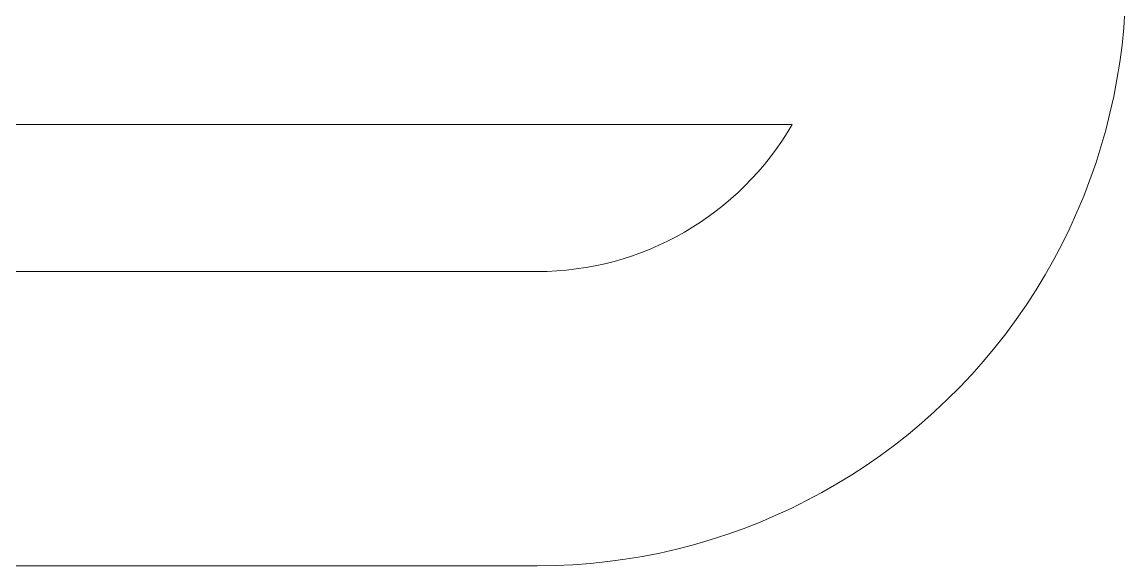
# Model space of a CAD drawing. Header units: millimetres. Extents: x -6 to 421, y -3 to 294.
# Drawn here: x 320.36 to 345.36, y 133.01 to 145.33 of the extents above; entities that cross this region are included whole.
import ezdxf

# ---------------------------------------------------------------- set-up
doc = ezdxf.new("R2010")
doc.units = ezdxf.units.MM

msp = doc.modelspace()

# ---------------------------------------------------------------- linework, layer by layer
at = {"color": 7, "linetype": 'Continuous', "lineweight": 15}
for p, q in [((337.796, 143.015), (302.916, 143.015)), ((337.796, 143.015), (302.916, 143.015)), ((332.023, 139.681), (308.689, 139.681)), ((332.023, 139.681), (308.689, 139.681)), ((332.023, 133.015), (308.689, 133.015)), ((332.023, 133.015), (308.689, 133.015))]:
    msp.add_line(p, q, dxfattribs=at)
for radius, end in [(13.333, 18.9246), (13.333, 18.9246), (6.667, 330), (6.667, 330)]:
    msp.add_arc((332.023, 146.348), radius, 270, end, dxfattribs=at)

doc.saveas('drawing.dxf')
